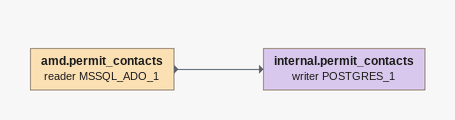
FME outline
amd.permit_contacts (reader MSSQL_ADO_1)
    -> internal.permit_contacts (writer POSTGRES_1)
internal.permit_contacts (writer POSTGRES_1)
